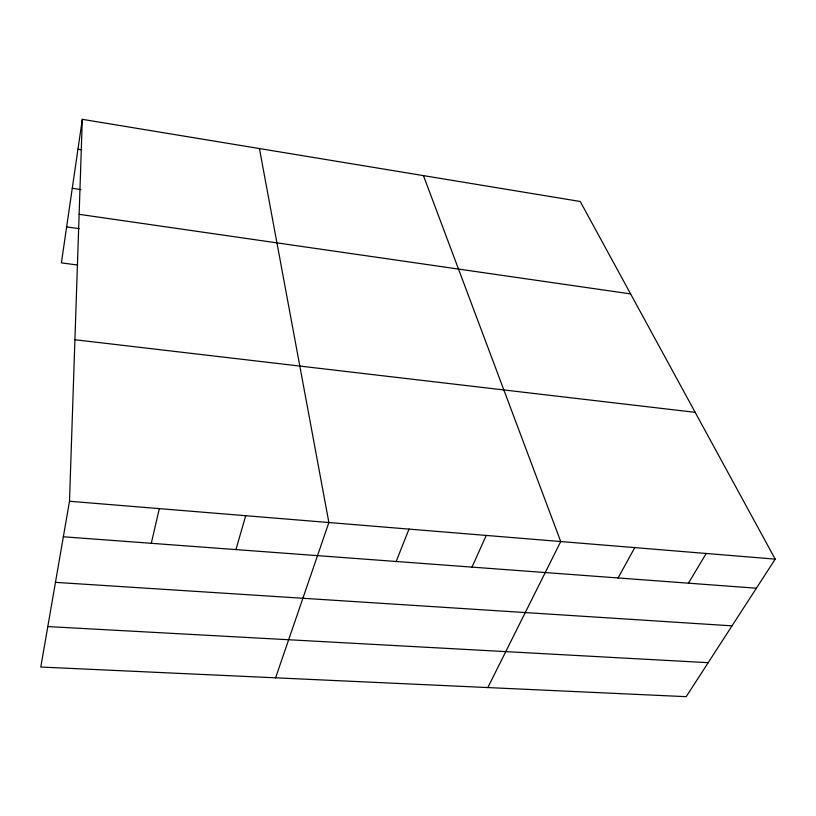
<?xml version="1.0" encoding="UTF-8"?>
<svg xmlns="http://www.w3.org/2000/svg" width="816" height="816" viewBox="0 0 816 816"><rect width="100%" height="100%" fill="white"/><g stroke="black" fill="none" stroke-linecap="round" stroke-linejoin="round"><path stroke-width="1.22" d="M69.503 501.259L82.314 119.33L580.217 201.481L775.2 559.133L686.195 696.67L40.8 667.039L69.503 501.259L775.2 559.133M82.314 119.33L61.394 262.874L77.693 265.047M151.286 543.303L159.314 508.633M235.946 549.586L245.708 515.712M275.584 677.821L328.879 522.536L259.427 148.553M396.158 561.479L409 529.105M472.015 567.11L486.224 535.439M487.825 687.562L560.725 541.549L423.443 175.613M618.1 577.952L634.777 547.618M688.429 583.175L706.228 553.483M47.807 626.576L708.196 662.684M55.457 582.359L732.023 625.852M63.352 536.775L756.381 588.224M74.919 339.742L695.171 412.335M66.637 226.899L79.132 228.653M79.132 214.322L630.605 293.903M72.267 188.292L80.988 189.598M77.959 149.236L81.692 149.828"/></g></svg>
